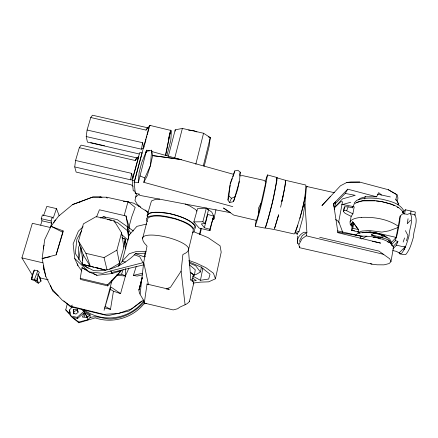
<?xml version="1.0" encoding="UTF-8"?>
<svg xmlns="http://www.w3.org/2000/svg" width="438" height="438" viewBox="0 0 438 438"><rect width="100%" height="100%" fill="white"/><g stroke="black" fill="none" stroke-linecap="round" stroke-linejoin="round"><path stroke-width="0.66" d="M110.102 289.184L113.437 291.199L120.565 293.608L125.438 275.989L125.492 268.56M166.878 155.709L170.847 140.083L171.389 130.579L149.555 125.301L134.187 182.055L135.282 193.492L139.361 194.061L139.602 195.337L230.514 212.693L223.462 208.001L233.777 215.113L256.564 220.445L258.376 214.308L258.447 208.231L261.196 202.827L265.882 181.956L264.278 180.451L242.909 175.687L239.657 175.846M195.019 228.466L195.085 225.674C188.351 218.348 177.844 215.786 168.504 213.355C162.027 212.89 155.249 211.22 148.931 213.454L147.13 215.523L147.376 216.75M147.338 216.575L147.382 214.954L150.004 213.054L154.942 212.249L160.051 212.277L165.728 212.923A23.433 7.035 14.2 0 1 182.662 217.549C187.223 219.586 192.342 221.617 195.102 226.035L195.036 228.198M175.184 131.148L175.222 129.818L182.367 128.438L203.555 133.245L210.278 137.62L209.129 146.254L204.25 166.057M89.648 315.579L84.463 312.524L77.559 318.503L72.549 317.419L78.796 322.04L87.89 319.745L90.047 317.583L90.14 314.791L84.2 311.204L82.191 309.447M265.187 181.765L267.465 174.943L277.035 177.51L276.931 180.511L272.524 201.77L267.229 222.274L265.724 226.999L264.853 228.089L255.239 226.222L256.214 220.007M392.804 250.58L396.456 251.374L399.144 252.907L400.025 253.887L403.989 254.664L405.752 254.566C409.946 249.622 411.605 243.15 413.45 237.078C413.456 229.846 418.454 221.754 414.912 214.817L409.607 213.563L407.367 214.363L403.929 213.766L402.462 213.941L400.184 216.027L399.724 221.907L397.069 234.954L395.235 240.676L391.583 244.656M238.918 182.794L239.006 181.485M334.479 192.731L307.219 186.583L306.321 187.831L304.963 203.769L302.882 217.67L299.132 231.133L296.986 233.991L295.081 232.715C300.484 217.472 305.395 201.261 305.883 185.06L285.401 180.275L276.86 177.812C274.927 194.718 270.558 211.773 265.165 227.995L273.788 229.419L294.15 233.974L295.135 232.77L297.851 225.307M149.38 150.875L146.746 150.163L145.619 153.273L146.27 151.417L151.619 150.196L150.486 165.433L144.841 177.943L143.79 182.317L232.797 206.659M134.187 182.055L138.32 182.701L139.076 172.835L141.584 163.007L146.746 150.163M142.147 277.703L138.906 290.016C138.934 294.812 143.653 298.289 144.288 303.08L173.163 309.923L177.708 308.724C180.905 305.631 186.265 305.45 189.101 301.881A28.886 3.258 12.9 0 0 189.276 301.136M238.874 183.445L237.544 189.78L233.509 201.65L229.55 202.548L227.957 200.035L228.34 195.189L230.142 185.143M227.957 200.035L228.904 196.027L230.246 183.38L234.801 170.913L237.883 170.251L240.216 172.178L239.498 181.179L233.509 201.65M140.111 294.057L143.708 262.346L147.026 246.172L145.974 244.858A24.265 10.413 14.9 0 1 142.624 238.442L147.518 219.4A23.532 6.981 14.2 0 1 163.631 216.476L173.957 218.617A23.532 6.981 14.2 0 1 193.038 231.094L188.647 249.189A24.287 10.424 14.9 0 1 184.228 253.805L182.876 254.56L181.108 271.122L185.082 304.717M63.006 231.877L63.116 230.892L51.016 226.287L44.671 239.668L42.141 258.529L45.815 276.438L52.056 289.085L62.119 300.068L70.912 306.293L103.883 314.391L118.709 313.394L131.893 308.763L143.642 300.019M118.419 266.353L123.861 247.147L121.589 232.781L114.11 220.774L96.19 216.602L83.406 223.867L78.495 241.141L83.231 254.817L82.136 264.262L105.914 270.241M165.799 154.888L170.7 130.163L168.274 139.426M402.971 212.802L403.338 209.928C398.958 202.958 389.973 201.261 382.582 199.317C374.019 197.856 364.925 197.111 356.658 200.352L354.15 203.051M74.728 166.938L75.566 160.467L79.322 147.683L81.123 145.131L136.557 157.839L138.676 156.831L132.769 178.485L130.584 179.815L74.728 166.938L76.135 172.079L131.11 184.765L133.141 186.249M139.18 153.952L87.43 142.104L86.22 136.547L87.096 130.026L90.754 117.521L92.456 115.216L147.31 127.693L149.451 126.483L146.002 130.097L90.754 117.521M397.31 202.383L397.934 197.954L396.998 194.762L388.216 189.687L359.768 182.109L350.947 181.951L346.781 182.476L340.463 185.772L321.946 205.592L330.334 196.569M144.288 303.08L147.026 284.01L148.334 284.322M267.465 174.943C264.475 192.233 260.703 209.55 255.239 226.222M143.708 262.346L148.487 284.771L147.026 284.01M192.917 276.214L194.456 275.097L195.266 269.792L189.26 264.711M408.063 218.71L407.258 223.758L410.559 220.21M104.6 307.898L110.491 309.332L113.437 291.199M78.867 259.258L80.789 247.497M130.584 179.815L131.652 173.377L75.566 160.467M239.772 174.861L240.216 172.178M411.014 211.056L410.554 213.788C413.56 220.845 409.223 228.669 409.026 235.907C407.318 241.902 405.583 248.094 401.805 253.164L400.025 253.887M414.808 215.419L415.372 212.052L405.331 209.758L402.779 212.742M119.952 271.029L121.238 270.679L107.764 285.899L80.647 279.482L80.225 278.393L82.021 267.695L86.215 269.824M86.22 136.547L141.485 149.188L142.585 142.695L87.096 130.026M404.613 213.941L405.331 209.758M390.762 243.249L396.1 237.391L400.184 216.027M390.849 243.544L391.556 242.433L389.694 239.017L384.444 235.89L374.468 233.093L371.282 234.916L381.279 237.21L388.583 240.008L393.543 247.043L390.948 261.689L389.092 263.572L384.027 264.853L377.107 264.804L371.939 264.163L299.597 247.705L299.8 246.567M359.926 233.246L358.826 232.217L351.473 230.185L352.316 225.417L353.773 223.353L352.678 221.792L351.232 223.856L350.997 225.11L352.316 225.417L351.232 223.856L352.464 225.444M350.997 225.11L352.437 223.051L352.678 221.792L358.377 229.507L358.957 233.509M351.161 216.383L352.886 213.843L354.194 206.917L352.875 206.616L352.639 207.858L348.166 206.829L344.772 206.807L344.044 207.979L343.304 211.401L345.095 213.301L351.161 216.383L350.082 221.929L350.17 224.125L352.524 227.059M282.975 196.706L285.488 183.084L285.68 180.379L285.401 180.275C285.483 187.437 283.041 194.434 281.815 201.458L282.975 196.706L280.583 207.201M351.895 230.481L352.798 228.335L353.773 223.353L352.437 223.051M136.612 193.284L134.975 200.423L137.231 204.19L141.584 208.242L148.241 212.134M334.271 209.468L335.754 201.891L333.564 203.769L333.729 206.298M192.873 276.132L200.451 280.304L202.876 268.133M299.597 247.705L298.815 244.765L302.061 238.721L306.2 235.808L306.901 232.354L304.963 203.769L302.74 207.617L299.866 218.316M123.861 247.147L125.52 239.241L121.928 237.763M165.416 155.337L170.7 130.163M194.33 274.56L196.224 274.418L200.412 271.965L201.502 266.78M364.679 198.929L365.237 196.317M193.043 283.079L200.44 282.132L208.669 281.831L215.43 278.798L221.201 252.162L220.073 245.811L207.908 237.549L193.859 231.773M212.386 220.254L213.936 218.962L215.989 209.616M36.825 280.539L38.133 274.719L39.376 272.365L37.772 270.804L34.29 270.082L32.434 274.298L31.257 279.471L34.991 280.785L36.825 280.539L34.465 279.482L31.613 278.94L34.29 270.082M302.74 207.617L305.527 195.726M343.304 211.401L343.923 210.415L344.772 206.807M189.364 301.623L193.766 283.134M209.966 230.662L209.818 229.26L204.382 227.776L201.349 223.9L205.219 223.468L208.461 209.922L206.358 208.132L197.593 208.576L193.837 221.913L199.175 228.094L209.966 230.662L212.988 218.036M199.471 234.341L200.905 228.422M200.046 234.226L201.485 228.269M258.376 214.308L261.196 202.827M203.298 165.925L210.278 137.62L208.455 136.842M204.382 227.776L207.678 214.417L213.728 216.104L213.936 218.962L212.676 218.529L213.936 218.962M195.808 164.283L203.555 133.245M396.297 200.62L395.837 199.416L396.998 194.762L388.216 189.687M192.074 281.245L193.382 276.022M138.32 182.701L146.27 151.417M138.912 290.016A28.892 3.263 13 0 1 139.076 289.732L142.087 277.927M205.219 223.468L202.871 221.754L206.358 208.132L211.762 212.112L213.728 216.104L209.818 229.26M146.27 303.529L143.888 303.895C132.511 318.015 112.369 323.824 95.221 317.884L78.895 322.784L71.843 317.101L65.738 309.885L67.244 304.01M139.076 289.732L142.142 277.84M174.729 158.063L182.367 128.438M168.329 156.295L175.222 129.818M230.47 183.883L230.963 181.989M135.309 253.553L144.168 256.838L145.181 252.95M134.838 180.188L142.115 152.747L139.673 152.665L132.172 180.314L133.24 190.754L135.024 191.192M112.062 280.342L104.063 310.307L111.017 287.049L120.565 293.608M135.282 193.492L135.632 192.183M141.485 149.188L143.768 147.715L144.283 145.783M144.628 144.496L146.007 139.35M146.352 138.063L146.867 136.136M147.212 134.849L149.106 127.77M109.555 269.151L119.558 263.227L116.902 250.147L121.589 232.781M82.492 262.948L82.136 264.262L91.942 266.665M129.024 226.791L131.712 216.898L135.205 207.426L128.011 201.622L123.248 201.573M124.217 215.419L128.011 201.622M124.233 243.818L125.52 239.241L123.532 238.792M147.13 215.523L151.46 200.943L155.337 199.454L159.7 199.076M50.452 227.393L51.728 223.095L51.076 220.949L52.133 217.243L42.415 214.943L41.232 218.704L41.982 220.812L40.696 225.11M63.116 230.892L56.069 254.911L42.141 258.529L50.036 256.783M406.42 240.878L407.986 235.633L405.413 230.618M233.027 176.788L234.801 170.913M32.636 275.644L21.9 257.883L32.363 223.292L50.321 227.497M56.152 254.834L62.952 232.364L51.016 226.287L58.429 216.301L72.615 204.568L92.73 197.062L100.669 196.963L101.994 197.275M84.036 317.03L84.95 313.997L83.899 311.33L81.408 309.031M65.738 309.885L69.554 313.422L69.91 312.272M142.355 274.872L137.099 276.088L133.409 275.376L136.207 266.507M116.853 274.719L121.611 274.139L123.138 269.605M43.592 215.545L46.828 206.375L56.497 208.625L53.102 218.431L52.133 217.243M403.146 242.05L404.586 237.944M34.465 279.482L37.772 270.804M343.923 210.415L346.655 210.733L348.166 206.829M392.908 248.904L396.439 245.149L397.912 241.349L395.235 240.676M231.193 181.409L232.337 178.523M96.508 217.084L99.431 209.791L126.056 215.983L128.104 227.864M360.058 238.535L361.038 236.17C371.112 235.945 381.618 237.752 390.378 242.937L392.092 245.652M44.128 245.138L43.324 247.016L43.324 249.025M53.797 222.586L54.602 220.703L55.675 219.892M73.885 314.008L73.885 311.451L77.17 310.285L77.548 309.403L73.283 309.502L73.403 313.247L75.96 314.057L78.09 312.382L77.548 309.403M116.787 275.371L125.438 275.989L128.892 268.111M229.55 202.548L231.434 198.304L234.888 196.843M213.147 217.368L213.536 216.525M403.956 249.901L405.577 246.37L401.389 246.337L396.439 245.149M358.76 199.794L359.987 198.387L365.599 196.761L376.653 196.81L378.689 192.616L381.52 195.019L390.346 196.941M31.257 279.471L32.259 277.435M79.864 244.716L78.648 247.021L78.758 259.23M79.322 147.683L135.156 160.489L136.557 157.839M143.79 182.317L147.146 175.999L150.568 165.082L152.621 155.627L151.619 150.196M353.247 205.833L354.32 203.845C362.418 198.803 372.672 200.325 381.629 201.595C389.705 203.621 400.004 205.427 403.929 213.766M146.002 130.097L147.31 127.693M276.493 178.49L277.035 177.51M81.534 230.875L76.874 239.29L75.292 253.388L82.99 265.165L93.524 270.58C109.243 272.14 124.556 264.585 135.588 253.755L145.827 253.087M334.796 204.146L345.199 193.454L347.734 189.178L376.653 196.81M181.108 271.122L170.426 287.372L166.61 288.697L148.542 284.432M352.185 207.656L352.875 206.616M350.082 221.929L351.216 220.385A26.203 8.629 9 0 1 361.257 217.385M118.731 265.828L122.175 261.311L129.314 253.711L135.698 251.702L146.089 251.582M397.961 204.825L398.794 203.801L395.837 199.416M69.554 313.422L69.549 309.918L72.265 306.956M392.886 246.742L397.912 241.349M334.44 207.53L342.516 198.89L355.229 195.315L345.199 193.454M135.156 160.489L138.676 156.831M80.225 278.393L107.474 284.837L121.238 270.679L112.188 273.526L96.99 275.305L89.111 271.96L82.021 267.695M347.734 189.178L333.564 203.769L337.961 232.709L380.617 243.106L372.448 241.272M399.144 252.907L405.577 246.37M391.879 245.209L391.156 242.816L391.556 242.433M90.14 314.791L87.452 317.375L86.187 317.665M334.561 207.628L340.797 201.715L342.511 201.765L338.738 221.677L338.99 223.013M83.121 226.72L78.391 231.176L73.13 243.889L74.756 258.557L77.969 265.696L81.84 270.985M144.151 302.16C136.273 310.777 125.952 317.287 114.154 318.486C105.98 320.654 97.937 314.73 90.047 317.583M69.549 309.918L70.951 316.028L77.159 317.358L83.899 311.33M70.912 306.293L72.33 305.023M355.634 235.14L357.983 233.098L364.936 232.31L374.468 233.093M135.632 197.089L138.737 194.51M37.728 274.007L40.241 277.895L41.024 281.081L38.341 283.216L35.549 281.574L34.87 280.539M141.742 301.087L128.881 311.04L107.858 315.699L70.419 306.764L63.828 300.901M192.616 232.792L194.067 231.713L194.445 229.726C190.546 223.221 182.416 221.206 175.731 218.721C166.938 216.383 157.51 214.133 148.498 216.575L146.369 218.551L146.637 220.686L147.371 221.612M78.495 241.141L85.892 253.323L104.036 257.593L116.902 250.147M361.662 239.017L366.924 236.109M368.572 232.709L370.181 231.921L378.711 233.706L384.444 235.89L381.279 237.21L377.167 237.774L373.138 237.374M144.168 256.838L145.323 256.307M295.081 232.715L299.132 231.133M86.166 317.276L87.408 316.789L87.89 319.745M72.615 204.568L92.73 197.062L106.593 197.215L133.491 203.123L140.603 207.086M397.781 227.601L388.944 230.864L381.859 232.091L369.229 230.541L362.056 231.05L358.826 232.217L357.441 231.505M100.641 217.938L103.801 216.805L117.269 219.619L133.437 231.012M100.62 217.85L103.801 216.805L105.689 217.412M356.696 202.482L362.248 200.878L375.12 200.818M341.618 204.814L350.772 202.23M78.824 202.383L80.149 202.055M99.344 197.292L100.669 196.963M146.735 224.01L136.908 226.358L129.013 235.228L122.175 261.311L125.525 262.088M74.756 258.557L89.111 271.96L102.859 273.323L110.814 270.941L111.444 272.573L143.593 264.88M133.409 275.376L142.607 273.224M362.489 232.786L366.332 232.096L374.419 232.43L396.1 237.391M200.451 280.304L208.691 279.039L210.026 274.172L201.305 267.24L188.942 261.82M365.697 232.562L370.181 231.921M306.091 186.73L307.219 186.583M192.287 281.076L196.312 280.577L192.364 277.944M361.213 217.357C373.981 216.892 387.63 218.88 398.334 226.293M346.781 182.476L359.768 182.109M397.633 203.834L398.794 203.801M193.837 221.913L202.871 221.754M337.37 232.096L362.379 236.301M188.488 130.102L193.881 130.65L196.919 131.942M166.232 288.96L169.336 289.272L167.365 288.812M376.423 200.976L381.629 201.595L391.495 204.278L394.331 205.696M33.671 271.133L34.098 271.193M381.159 235.305L384.444 235.89M342.155 204.442L353.351 206.577M351.473 230.185L354.534 230.788M377.551 194.226L381.52 195.019M132.172 180.314L134.663 180.839M352.798 228.335L358.377 229.507L353.773 223.353M337.709 230.875L361.038 236.17M90.754 142.635L104.523 145.788M41.232 218.704L51.076 220.949M93.831 267.147L83.264 264.727L88.219 268.291M97.137 267.903L101.101 268.812M319.669 237.286L378.859 251.062L389.82 258.863L390.948 261.689M41.982 220.812L51.728 223.095M21.9 257.883L42.765 262.811M39.617 277.791L48.24 279.833M306.2 235.808L383.819 254.385M95.21 267.47L105.021 269.879M152.008 151.586L233.793 174.401M387.258 238.124L383.934 235.299L374.419 232.43M107.611 219.296L111.367 220.549M113.869 221.382L117.625 222.635L127.923 231.094L129.013 235.228L127.228 226.895L130.743 233.487M188.783 260.391L196.361 263.145L205.86 267.678L213.459 273.241L215.43 278.798M134.165 254.708L139.738 256.767L142.969 262.685L110.814 270.941L112.188 273.526L111.444 272.573M209.003 137.132L210.278 137.62M380.315 239L371.282 234.916M387.23 241.705L390.378 242.937M189.38 263.183L195.649 265.735L200.412 271.965M140.061 175.945L144.841 177.943M185.192 204.009L189.889 206.002L195.709 209.61L196.848 211.143M149.555 125.301L150.442 125.706M121.611 274.139L125.438 275.989M397.162 207.114L398.295 207.683M346.655 210.733L352.886 213.843M93.398 273.476L96.99 275.305M370.4 263.337L371.939 264.163M105.109 306.343L110.491 309.332M381.279 237.21L383.02 238.195M139.64 206.429L138.512 205.767L139.487 206.687M191.034 273.011L194.456 275.097M297.293 236.06L297.769 243.435L298.93 244.152M335.618 219.449L338.738 221.677L342.757 232.364M121.66 234.56L128.131 240.172M58.254 295.94L52.68 290.98L50.414 285.335M228.904 196.027L231.434 198.304M383.934 235.299L386.113 237.38M145.131 210.016L148.028 212.846M388.583 240.008L391.156 242.816M84.95 313.997L87.408 316.789M399.949 253.805L399.182 252.896M36.436 280.703L38.341 283.216L36.956 278.114M83.231 254.817L90.42 266.589L85.892 253.323M77.17 310.285L78.156 312.015M106.593 197.215L107.179 198.266M125.038 241.3L126.774 244.826M38.133 274.719L41.024 281.081M43.346 265.756L43.351 267.766L44.107 269.649M56.497 208.625L59.196 215.77M77.159 317.358L77.559 318.503M73.283 309.502L73.885 311.451M126.434 217.998L129.73 228.855M43.351 267.766L45.815 276.438M107.474 284.837L107.764 285.899M402.287 211.204L402.571 212.348M104.036 257.593L107.047 269.901M77.504 263.775L77.969 265.696M142.585 142.695L143.768 147.715M131.652 173.377L132.769 178.485M127.228 226.895L128.564 236.394M114.11 220.774L114.334 222.121M124.562 240.791L125.799 248.833M126.056 215.983L126.243 217.363M78.796 322.04L78.895 322.784M80.981 247.503L82.738 260.752M299.833 241.628L299.729 240.331L302.236 235.677L306.901 232.354L303.786 232.249A85.426 25.979 9.6 0 0 297.769 243.435M188.439 249.72L190.908 280.561M127.923 231.094L128.548 239.252M297.117 233.377L297.205 234.719M143.867 300.703A42.491 40.942 -15.2 0 1 83.313 309.381M142.618 238.442A23.69 6.504 14.2 0 1 165.684 236.958A23.69 6.504 14.2 0 1 188.647 249.189M190.82 279.449A25.722 6.132 14 0 1 193.519 283.939M190.661 272.348A23.592 5.814 14 0 1 192.895 276.942M278.628 214.866L274.577 228.384L278.628 214.866M84.463 312.524L82.322 317.035L87.452 317.375L84.463 312.524M159.854 156.492L152.621 155.627L181.617 159.585L159.854 156.492"/></g></svg>
